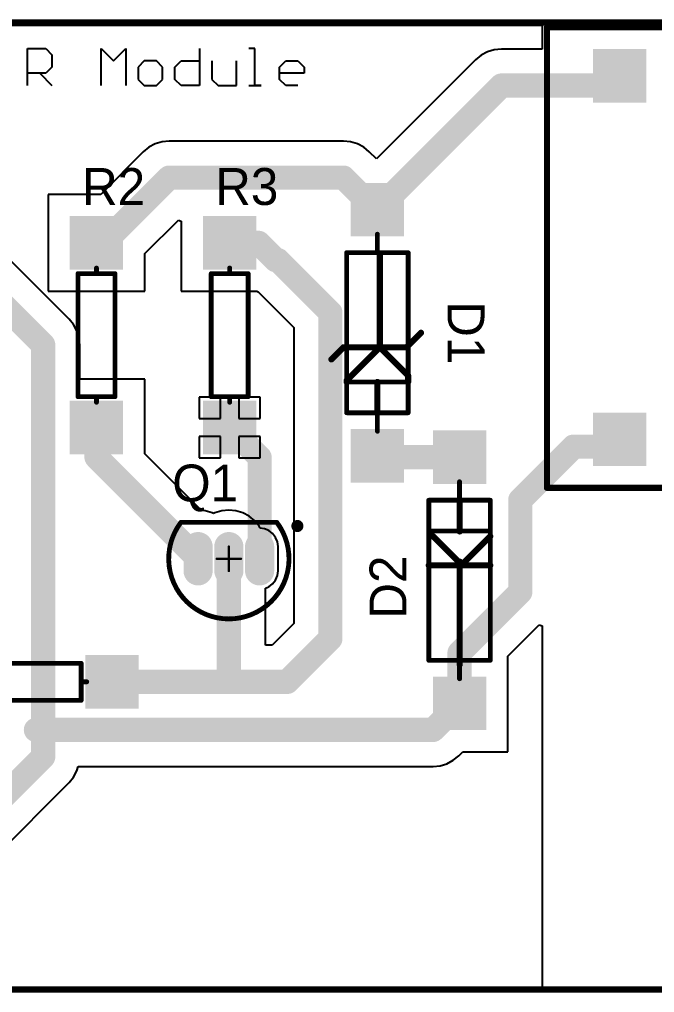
# Model space of a CAD drawing. Header units: millimetres. Extents: x 2 to 118, y 18 to 59.
# Drawn here: x 25.32 to 51.54, y 18.37 to 58.53 of the extents above; entities that cross this region are included whole.
import ezdxf

# ---------------------------------------------------------------- set-up
doc = ezdxf.new("R2010")
doc.units = ezdxf.units.MM
for name, color, linetype in [('BottomLayer', 5, 'Continuous'), ('BottomSolder', 6, 'Continuous'), ('Mechanical13', 56, 'Continuous'), ('Mechanical15', 56, 'Continuous'), ('MultiLayer', 9, 'Continuous'), ('TopLayer', 1, 'Continuous'), ('TopOverlay', 2, 'Continuous'), ('TopSolder', 216, 'Continuous')]:
    doc.layers.add(name, color=color, linetype=linetype)

# ---------------------------------------------------------------- blocks, each defined once
blk = doc.blocks.new('DIODE_0_4_1')
at = {"layer": 'BottomLayer'}
for points in [[(-6.08, -1), (-4.08, -1), (-6.08, 1), (-4.08, 1)], [(4.08, -1), (6.08, -1), (4.08, 1), (6.08, 1)]]:
    blk.add_solid(points, dxfattribs=at)
at = {"layer": 'BottomSolder'}
for points in [[(-6.182, -1.102), (-3.978, -1.102), (-6.182, 1.102), (-3.978, 1.102)], [(3.978, -1.102), (6.182, -1.102), (3.978, 1.102), (6.182, 1.102)]]:
    blk.add_solid(points, dxfattribs=at)
at = {"layer": 'MultiLayer'}
for points in [[(-6.08, -1), (-4.08, -1), (-6.08, 1), (-4.08, 1)], [(4.08, -1), (6.08, -1), (4.08, 1), (6.08, 1)]]:
    blk.add_solid(points, dxfattribs=at)
at = {"layer": 'TopLayer'}
for points in [[(-6.08, -1), (-4.08, -1), (-6.08, 1), (-4.08, 1)], [(4.08, -1), (6.08, -1), (4.08, 1), (6.08, 1)]]:
    blk.add_solid(points, dxfattribs=at)
at = {"layer": 'TopOverlay', "const_width": 0.2}
for points in [[(-3.302, 1.27), (-3.302, -1.27)], [(-3.302, 1.27), (3.302, 1.27)], [(2.032, 1.27), (2.032, -1.27)], [(3.302, 1.27), (3.302, -1.27)], [(-4.064, 0), (-3.302, 0)], [(3.302, 0), (4.064, 0)], [(-3.302, -1.27), (3.302, -1.27)]]:
    blk.add_lwpolyline(points, dxfattribs=at)
at = {"layer": 'TopOverlay', "const_width": 0.1}
for points in [[(-3.352, 1.27, 1), (-3.252, 1.27, 1)], [(-3.352, 1.27, 1), (-3.252, 1.27, 1)], [(1.982, 1.27, 1), (2.082, 1.27, 1)], [(3.252, 1.27, 1), (3.352, 1.27, 1)], [(3.252, 1.27, 1), (3.352, 1.27, 1)], [(-4.114, 0, 1), (-4.014, 0, 1)], [(-3.352, 0, 1), (-3.252, 0, 1)], [(3.252, 0, 1), (3.352, 0, 1)], [(4.014, 0, 1), (4.114, 0, 1)], [(-3.352, -1.27, 1), (-3.252, -1.27, 1)], [(-3.352, -1.27, 1), (-3.252, -1.27, 1)], [(1.982, -1.27, 1), (2.082, -1.27, 1)], [(3.252, -1.27, 1), (3.352, -1.27, 1)], [(3.252, -1.27, 1), (3.352, -1.27, 1)]]:
    blk.add_lwpolyline(points, format="xyb", close=True, dxfattribs=at)
at = {"layer": 'TopSolder'}
for points in [[(-6.182, -1.102), (-3.978, -1.102), (-6.182, 1.102), (-3.978, 1.102)], [(3.978, -1.102), (6.182, -1.102), (3.978, 1.102), (6.182, 1.102)]]:
    blk.add_solid(points, dxfattribs=at)
blk = doc.blocks.new('DIODE_0_4_2')
at = {"layer": 'BottomLayer'}
for points in [[(-6.08, -1), (-4.08, -1), (-6.08, 1), (-4.08, 1)], [(4.08, -1), (6.08, -1), (4.08, 1), (6.08, 1)]]:
    blk.add_solid(points, dxfattribs=at)
at = {"layer": 'BottomSolder'}
for points in [[(-6.182, -1.102), (-3.978, -1.102), (-6.182, 1.102), (-3.978, 1.102)], [(3.978, -1.102), (6.182, -1.102), (3.978, 1.102), (6.182, 1.102)]]:
    blk.add_solid(points, dxfattribs=at)
at = {"layer": 'MultiLayer'}
for points in [[(-6.08, -1), (-4.08, -1), (-6.08, 1), (-4.08, 1)], [(4.08, -1), (6.08, -1), (4.08, 1), (6.08, 1)]]:
    blk.add_solid(points, dxfattribs=at)
at = {"layer": 'TopLayer'}
for points in [[(-6.08, -1), (-4.08, -1), (-6.08, 1), (-4.08, 1)], [(4.08, -1), (6.08, -1), (4.08, 1), (6.08, 1)]]:
    blk.add_solid(points, dxfattribs=at)
at = {"layer": 'TopOverlay', "const_width": 0.2}
for points in [[(-3.302, -1.27), (-3.302, 1.27)], [(3.302, 1.27), (-3.302, 1.27)], [(2.032, -1.27), (2.032, 1.27)], [(3.302, -1.27), (3.302, 1.27)], [(-3.302, 0), (-4.064, 0)], [(4.064, 0), (3.302, 0)], [(3.302, -1.27), (-3.302, -1.27)]]:
    blk.add_lwpolyline(points, dxfattribs=at)
at = {"layer": 'TopOverlay', "const_width": 0.1}
for points in [[(-3.352, 1.27, 1), (-3.252, 1.27, 1)], [(-3.352, 1.27, 1), (-3.252, 1.27, 1)], [(1.982, 1.27, 1), (2.082, 1.27, 1)], [(3.252, 1.27, 1), (3.352, 1.27, 1)], [(3.252, 1.27, 1), (3.352, 1.27, 1)], [(-4.114, 0, 1), (-4.014, 0, 1)], [(-3.352, 0, 1), (-3.252, 0, 1)], [(3.252, 0, 1), (3.352, 0, 1)], [(4.014, 0, 1), (4.114, 0, 1)], [(-3.352, -1.27, 1), (-3.252, -1.27, 1)], [(-3.352, -1.27, 1), (-3.252, -1.27, 1)], [(1.982, -1.27, 1), (2.082, -1.27, 1)], [(3.252, -1.27, 1), (3.352, -1.27, 1)], [(3.252, -1.27, 1), (3.352, -1.27, 1)]]:
    blk.add_lwpolyline(points, format="xyb", close=True, dxfattribs=at)
at = {"layer": 'TopSolder'}
for points in [[(-6.182, -1.102), (-3.978, -1.102), (-6.182, 1.102), (-3.978, 1.102)], [(3.978, -1.102), (6.182, -1.102), (3.978, 1.102), (6.182, 1.102)]]:
    blk.add_solid(points, dxfattribs=at)
blk = doc.blocks.new('TO_92A_9')
at = {"layer": 'BottomLayer', "const_width": 1}
for points in [[(0.5, 1.27), (-0.5, 1.27)], [(0.5, 0), (-0.5, 0)], [(0.5, -1.27), (-0.5, -1.27)]]:
    blk.add_lwpolyline(points, dxfattribs=at)
at = {"layer": 'BottomLayer', "const_width": 0.5}
for points in [[(-0.75, 1.27, 1), (-0.25, 1.27, 1)], [(0.25, 1.27, 1), (0.75, 1.27, 1)], [(-0.75, 0, 1), (-0.25, 0, 1)], [(0.25, 0, 1), (0.75, 0, 1)], [(-0.75, -1.27, 1), (-0.25, -1.27, 1)], [(0.25, -1.27, 1), (0.75, -1.27, 1)]]:
    blk.add_lwpolyline(points, format="xyb", close=True, dxfattribs=at)
at = {"layer": 'BottomSolder', "const_width": 1.203}
for points in [[(0.5, 1.27), (-0.5, 1.27)], [(0.5, 0), (-0.5, 0)], [(0.5, -1.27), (-0.5, -1.27)]]:
    blk.add_lwpolyline(points, dxfattribs=at)
at = {"layer": 'BottomSolder', "const_width": 0.602}
for points in [[(-0.801, 1.27, 1), (-0.199, 1.27, 1)], [(0.199, 1.27, 1), (0.801, 1.27, 1)], [(-0.801, 0, 1), (-0.199, 0, 1)], [(0.199, 0, 1), (0.801, 0, 1)], [(-0.801, -1.27, 1), (-0.199, -1.27, 1)], [(0.199, -1.27, 1), (0.801, -1.27, 1)]]:
    blk.add_lwpolyline(points, format="xyb", close=True, dxfattribs=at)
at = {"layer": 'Mechanical13', "const_width": 0.1}
blk.add_lwpolyline([(1.5, -1.98, -2.01215), (1.5, 1.98)], format="xyb", dxfattribs=at)
blk.add_lwpolyline([(1.5, 1.98), (1.5, -1.98)], dxfattribs=at)
at = {"layer": 'Mechanical13', "const_width": 0.05}
for points in [[(1.475, 1.98, 1), (1.525, 1.98, 1)], [(1.475, 1.98, 1), (1.525, 1.98, 1)], [(1.475, -1.98, 1), (1.525, -1.98, 1)], [(1.475, -1.98, 1), (1.525, -1.98, 1)]]:
    blk.add_lwpolyline(points, format="xyb", close=True, dxfattribs=at)
at = {"layer": 'Mechanical15', "const_width": 0.1}
for points in [[(0, 0.5), (0, -0.5)], [(-0.5, 0), (0.5, 0)]]:
    blk.add_lwpolyline(points, dxfattribs=at)
at = {"layer": 'Mechanical15', "const_width": 0.05}
for points in [[(-0.025, 0.5, 1), (0.025, 0.5, 1)], [(-0.525, 0, 1), (-0.475, 0, 1)], [(0.475, 0, 1), (0.525, 0, 1)], [(-0.025, -0.5, 1), (0.025, -0.5, 1)]]:
    blk.add_lwpolyline(points, format="xyb", close=True, dxfattribs=at)
at = {"layer": 'MultiLayer', "const_width": 1}
for points in [[(0.5, 1.27), (-0.5, 1.27)], [(0.5, 0), (-0.5, 0)], [(0.5, -1.27), (-0.5, -1.27)]]:
    blk.add_lwpolyline(points, dxfattribs=at)
at = {"layer": 'MultiLayer', "const_width": 0.5}
for points in [[(-0.75, 1.27, 1), (-0.25, 1.27, 1)], [(0.25, 1.27, 1), (0.75, 1.27, 1)], [(-0.75, 0, 1), (-0.25, 0, 1)], [(0.25, 0, 1), (0.75, 0, 1)], [(-0.75, -1.27, 1), (-0.25, -1.27, 1)], [(0.25, -1.27, 1), (0.75, -1.27, 1)]]:
    blk.add_lwpolyline(points, format="xyb", close=True, dxfattribs=at)
at = {"layer": 'TopLayer', "const_width": 1}
for points in [[(0.5, 1.27), (-0.5, 1.27)], [(0.5, 0), (-0.5, 0)], [(0.5, -1.27), (-0.5, -1.27)]]:
    blk.add_lwpolyline(points, dxfattribs=at)
at = {"layer": 'TopLayer', "const_width": 0.5}
for points in [[(-0.75, 1.27, 1), (-0.25, 1.27, 1)], [(0.25, 1.27, 1), (0.75, 1.27, 1)], [(-0.75, 0, 1), (-0.25, 0, 1)], [(0.25, 0, 1), (0.75, 0, 1)], [(-0.75, -1.27, 1), (-0.25, -1.27, 1)], [(0.25, -1.27, 1), (0.75, -1.27, 1)]]:
    blk.add_lwpolyline(points, format="xyb", close=True, dxfattribs=at)
at = {"layer": 'TopOverlay', "const_width": 0.2}
blk.add_lwpolyline([(1.5, -1.98, -2.01215), (1.5, 1.98)], format="xyb", dxfattribs=at)
blk.add_lwpolyline([(1.5, 1.98), (1.5, -1.98)], dxfattribs=at)
at = {"layer": 'TopOverlay'}
for points, const_width in [([(1.45, 1.98, 1), (1.55, 1.98, 1)], 0.1), ([(1.45, 1.98, 1), (1.55, 1.98, 1)], 0.1), ([(1.45, -1.98, 1), (1.55, -1.98, 1)], 0.1), ([(1.45, -1.98, 1), (1.55, -1.98, 1)], 0.1), ([(1.475, -2.83, 1), (1.225, -2.83, 1)], 0.25), ([(1.162, -2.83, 1), (1.287, -2.83, 1)], 0.125), ([(1.413, -2.83, 1), (1.538, -2.83, 1)], 0.125)]:
    blk.add_lwpolyline(points, format="xyb", close=True, dxfattribs=dict(at, const_width=const_width))
at = {"layer": 'TopSolder', "const_width": 1.203}
for points in [[(0.5, 1.27), (-0.5, 1.27)], [(0.5, 0), (-0.5, 0)], [(0.5, -1.27), (-0.5, -1.27)]]:
    blk.add_lwpolyline(points, dxfattribs=at)
at = {"layer": 'TopSolder', "const_width": 0.602}
for points in [[(-0.801, 1.27, 1), (-0.199, 1.27, 1)], [(0.199, 1.27, 1), (0.801, 1.27, 1)], [(-0.801, 0, 1), (-0.199, 0, 1)], [(0.199, 0, 1), (0.801, 0, 1)], [(-0.801, -1.27, 1), (-0.199, -1.27, 1)], [(0.199, -1.27, 1), (0.801, -1.27, 1)]]:
    blk.add_lwpolyline(points, format="xyb", close=True, dxfattribs=at)
blk = doc.blocks.new('AXIAL_0_3_11')
at = {"layer": 'BottomLayer'}
for points in [[(-4.81, -1), (-2.81, -1), (-4.81, 1), (-2.81, 1)], [(2.81, -1), (4.81, -1), (2.81, 1), (4.81, 1)]]:
    blk.add_solid(points, dxfattribs=at)
at = {"layer": 'BottomSolder'}
for points in [[(-4.912, -1.102), (-2.708, -1.102), (-4.912, 1.102), (-2.708, 1.102)], [(2.708, -1.102), (4.912, -1.102), (2.708, 1.102), (4.912, 1.102)]]:
    blk.add_solid(points, dxfattribs=at)
at = {"layer": 'MultiLayer'}
for points in [[(-4.81, -1), (-2.81, -1), (-4.81, 1), (-2.81, 1)], [(2.81, -1), (4.81, -1), (2.81, 1), (4.81, 1)]]:
    blk.add_solid(points, dxfattribs=at)
at = {"layer": 'TopLayer'}
for points in [[(-4.81, -1), (-2.81, -1), (-4.81, 1), (-2.81, 1)], [(2.81, -1), (4.81, -1), (2.81, 1), (4.81, 1)]]:
    blk.add_solid(points, dxfattribs=at)
at = {"layer": 'TopOverlay', "const_width": 0.2}
for points in [[(-2.54, 0.762), (-2.54, -0.762)], [(2.54, 0.762), (-2.54, 0.762)], [(2.54, 0.762), (2.54, 0)], [(-2.54, 0), (-2.769, 0)], [(2.769, 0), (2.54, 0)], [(2.54, 0), (2.54, -0.762)], [(2.54, -0.762), (-2.54, -0.762)]]:
    blk.add_lwpolyline(points, dxfattribs=at)
at = {"layer": 'TopOverlay', "const_width": 0.1}
for points in [[(-2.59, 0.762, 1), (-2.49, 0.762, 1)], [(-2.59, 0.762, 1), (-2.49, 0.762, 1)], [(2.49, 0.762, 1), (2.59, 0.762, 1)], [(2.49, 0.762, 1), (2.59, 0.762, 1)], [(-2.819, 0, 1), (-2.719, 0, 1)], [(-2.59, 0, 1), (-2.49, 0, 1)], [(2.49, 0, 1), (2.59, 0, 1)], [(2.49, 0, 1), (2.59, 0, 1)], [(2.49, 0, 1), (2.59, 0, 1)], [(2.719, 0, 1), (2.819, 0, 1)], [(-2.59, -0.762, 1), (-2.49, -0.762, 1)], [(-2.59, -0.762, 1), (-2.49, -0.762, 1)], [(2.49, -0.762, 1), (2.59, -0.762, 1)], [(2.49, -0.762, 1), (2.59, -0.762, 1)]]:
    blk.add_lwpolyline(points, format="xyb", close=True, dxfattribs=at)
at = {"layer": 'TopSolder'}
for points in [[(-4.912, -1.102), (-2.708, -1.102), (-4.912, 1.102), (-2.708, 1.102)], [(2.708, -1.102), (4.912, -1.102), (2.708, 1.102), (4.912, 1.102)]]:
    blk.add_solid(points, dxfattribs=at)
blk = doc.blocks.new('AXIAL_0_3_12')
at = {"layer": 'BottomLayer'}
for points in [[(-4.81, -1), (-2.81, -1), (-4.81, 1), (-2.81, 1)], [(2.81, -1), (4.81, -1), (2.81, 1), (4.81, 1)]]:
    blk.add_solid(points, dxfattribs=at)
at = {"layer": 'BottomSolder'}
for points in [[(-4.912, -1.102), (-2.708, -1.102), (-4.912, 1.102), (-2.708, 1.102)], [(2.708, -1.102), (4.912, -1.102), (2.708, 1.102), (4.912, 1.102)]]:
    blk.add_solid(points, dxfattribs=at)
at = {"layer": 'MultiLayer'}
for points in [[(-4.81, -1), (-2.81, -1), (-4.81, 1), (-2.81, 1)], [(2.81, -1), (4.81, -1), (2.81, 1), (4.81, 1)]]:
    blk.add_solid(points, dxfattribs=at)
at = {"layer": 'TopLayer'}
for points in [[(-4.81, -1), (-2.81, -1), (-4.81, 1), (-2.81, 1)], [(2.81, -1), (4.81, -1), (2.81, 1), (4.81, 1)]]:
    blk.add_solid(points, dxfattribs=at)
at = {"layer": 'TopOverlay', "const_width": 0.2}
for points in [[(-2.54, 0.762), (-2.54, -0.762)], [(-2.54, 0.762), (2.54, 0.762)], [(2.54, 0.762), (2.54, 0)], [(-2.769, 0), (-2.54, 0)], [(2.54, 0), (2.769, 0)], [(2.54, 0), (2.54, -0.762)], [(-2.54, -0.762), (2.54, -0.762)]]:
    blk.add_lwpolyline(points, dxfattribs=at)
at = {"layer": 'TopOverlay', "const_width": 0.1}
for points in [[(-2.59, 0.762, 1), (-2.49, 0.762, 1)], [(-2.59, 0.762, 1), (-2.49, 0.762, 1)], [(2.49, 0.762, 1), (2.59, 0.762, 1)], [(2.49, 0.762, 1), (2.59, 0.762, 1)], [(-2.819, 0, 1), (-2.719, 0, 1)], [(-2.59, 0, 1), (-2.49, 0, 1)], [(2.49, 0, 1), (2.59, 0, 1)], [(2.49, 0, 1), (2.59, 0, 1)], [(2.49, 0, 1), (2.59, 0, 1)], [(2.719, 0, 1), (2.819, 0, 1)], [(-2.59, -0.762, 1), (-2.49, -0.762, 1)], [(-2.59, -0.762, 1), (-2.49, -0.762, 1)], [(2.49, -0.762, 1), (2.59, -0.762, 1)], [(2.49, -0.762, 1), (2.59, -0.762, 1)]]:
    blk.add_lwpolyline(points, format="xyb", close=True, dxfattribs=at)
at = {"layer": 'TopSolder'}
for points in [[(-4.912, -1.102), (-2.708, -1.102), (-4.912, 1.102), (-2.708, 1.102)], [(2.708, -1.102), (4.912, -1.102), (2.708, 1.102), (4.912, 1.102)]]:
    blk.add_solid(points, dxfattribs=at)
blk = doc.blocks.new('AXIAL_0_3_13')
at = {"layer": 'BottomLayer'}
for points in [[(-4.81, -1), (-2.81, -1), (-4.81, 1), (-2.81, 1)], [(2.81, -1), (4.81, -1), (2.81, 1), (4.81, 1)]]:
    blk.add_solid(points, dxfattribs=at)
at = {"layer": 'BottomSolder'}
for points in [[(-4.912, -1.102), (-2.708, -1.102), (-4.912, 1.102), (-2.708, 1.102)], [(2.708, -1.102), (4.912, -1.102), (2.708, 1.102), (4.912, 1.102)]]:
    blk.add_solid(points, dxfattribs=at)
at = {"layer": 'MultiLayer'}
for points in [[(-4.81, -1), (-2.81, -1), (-4.81, 1), (-2.81, 1)], [(2.81, -1), (4.81, -1), (2.81, 1), (4.81, 1)]]:
    blk.add_solid(points, dxfattribs=at)
at = {"layer": 'TopLayer'}
for points in [[(-4.81, -1), (-2.81, -1), (-4.81, 1), (-2.81, 1)], [(2.81, -1), (4.81, -1), (2.81, 1), (4.81, 1)]]:
    blk.add_solid(points, dxfattribs=at)
at = {"layer": 'TopOverlay', "const_width": 0.2}
for points in [[(-2.54, 0.762), (-2.54, -0.762)], [(-2.54, 0.762), (2.54, 0.762)], [(2.54, 0.762), (2.54, 0)], [(-2.769, 0), (-2.54, 0)], [(2.54, 0), (2.769, 0)], [(2.54, 0), (2.54, -0.762)], [(-2.54, -0.762), (2.54, -0.762)]]:
    blk.add_lwpolyline(points, dxfattribs=at)
at = {"layer": 'TopOverlay', "const_width": 0.1}
for points in [[(-2.59, 0.762, 1), (-2.49, 0.762, 1)], [(-2.59, 0.762, 1), (-2.49, 0.762, 1)], [(2.49, 0.762, 1), (2.59, 0.762, 1)], [(2.49, 0.762, 1), (2.59, 0.762, 1)], [(-2.819, 0, 1), (-2.719, 0, 1)], [(-2.59, 0, 1), (-2.49, 0, 1)], [(2.49, 0, 1), (2.59, 0, 1)], [(2.49, 0, 1), (2.59, 0, 1)], [(2.49, 0, 1), (2.59, 0, 1)], [(2.719, 0, 1), (2.819, 0, 1)], [(-2.59, -0.762, 1), (-2.49, -0.762, 1)], [(-2.59, -0.762, 1), (-2.49, -0.762, 1)], [(2.49, -0.762, 1), (2.59, -0.762, 1)], [(2.49, -0.762, 1), (2.59, -0.762, 1)]]:
    blk.add_lwpolyline(points, format="xyb", close=True, dxfattribs=at)
at = {"layer": 'TopSolder'}
for points in [[(-4.912, -1.102), (-2.708, -1.102), (-4.912, 1.102), (-2.708, 1.102)], [(2.708, -1.102), (4.912, -1.102), (2.708, 1.102), (4.912, 1.102)]]:
    blk.add_solid(points, dxfattribs=at)
blk = doc.blocks.new('TRAFOSKPT17_15')
at = {"layer": 'BottomLayer'}
for points in [[(0, 14), (2, 14), (0, 16), (2, 16)], [(13, 14), (15, 14), (13, 16), (15, 16)], [(0, -1), (2, -1), (0, 1), (2, 1)], [(13, -1), (15, -1), (13, 1), (15, 1)]]:
    blk.add_solid(points, dxfattribs=at)
at = {"layer": 'BottomSolder'}
for points in [[(-0.102, 13.898), (2.102, 13.898), (-0.102, 16.102), (2.102, 16.102)], [(12.898, 13.898), (15.102, 13.898), (12.898, 16.102), (15.102, 16.102)], [(-0.102, -1.102), (2.102, -1.102), (-0.102, 1.102), (2.102, 1.102)], [(12.898, -1.102), (15.102, -1.102), (12.898, 1.102), (15.102, 1.102)]]:
    blk.add_solid(points, dxfattribs=at)
at = {"layer": 'MultiLayer'}
for points in [[(0, 14), (2, 14), (0, 16), (2, 16)], [(13, 14), (15, 14), (13, 16), (15, 16)], [(0, -1), (2, -1), (0, 1), (2, 1)], [(13, -1), (15, -1), (13, 1), (15, 1)]]:
    blk.add_solid(points, dxfattribs=at)
at = {"layer": 'TopLayer'}
for points in [[(0, 14), (2, 14), (0, 16), (2, 16)], [(13, 14), (15, 14), (13, 16), (15, 16)], [(0, -1), (2, -1), (0, 1), (2, 1)], [(13, -1), (15, -1), (13, 1), (15, 1)]]:
    blk.add_solid(points, dxfattribs=at)
at = {"layer": 'TopOverlay', "const_width": 0.254}
for points in [[(-2, 17), (17, 17)], [(-2, -2), (-2, 17)], [(17, -2), (17, 17)], [(-2, -2), (17, -2)]]:
    blk.add_lwpolyline(points, dxfattribs=at)
at = {"layer": 'TopOverlay', "const_width": 0.127}
for points in [[(-2.064, 17, 1), (-1.937, 17, 1)], [(-2.064, 17, 1), (-1.937, 17, 1)], [(16.936, 17, 1), (17.063, 17, 1)], [(16.936, 17, 1), (17.063, 17, 1)], [(-2.064, -2, 1), (-1.937, -2, 1)], [(-2.064, -2, 1), (-1.937, -2, 1)], [(16.936, -2, 1), (17.063, -2, 1)], [(16.936, -2, 1), (17.063, -2, 1)]]:
    blk.add_lwpolyline(points, format="xyb", close=True, dxfattribs=at)
at = {"layer": 'TopSolder'}
for points in [[(-0.102, 13.898), (2.102, 13.898), (-0.102, 16.102), (2.102, 16.102)], [(12.898, 13.898), (15.102, 13.898), (12.898, 16.102), (15.102, 16.102)], [(-0.102, -1.102), (2.102, -1.102), (-0.102, 1.102), (2.102, 1.102)], [(12.898, -1.102), (15.102, -1.102), (12.898, 1.102), (15.102, 1.102)]]:
    blk.add_solid(points, dxfattribs=at)

msp = doc.modelspace()

# ---------------------------------------------------------------- linework, layer by layer
at = {"layer": 'BottomLayer'}
for p, q in [((2, 58.293), (35.9, 58.293)), ((35.9, 58.293), (46.9, 58.293)), ((46.9, 58.293), (46.9, 57.307)), ((44.383, 57.053), (44.154, 56.866)), ((44.643, 57.193), (44.383, 57.053)), ((44.926, 57.278), (44.643, 57.193)), ((45.22, 57.307), (44.926, 57.278)), ((46.9, 57.307), (45.22, 57.307)), ((44.154, 56.866), (40.06, 52.772)), ((31.206, 53.478), (30.923, 53.393)), ((31.5, 53.507), (31.206, 53.478)), ((38.7, 53.507), (31.5, 53.507)), ((31.5, 53.507), (31.5, 53.507)), ((38.994, 53.478), (38.7, 53.507)), ((39.277, 53.393), (38.994, 53.478)), ((30.434, 53.066), (28.678, 51.31)), ((30.663, 53.253), (30.434, 53.066)), ((30.923, 53.393), (30.663, 53.253)), ((39.537, 53.253), (39.277, 53.393)), ((39.766, 53.066), (39.537, 53.253)), ((40.06, 52.772), (39.766, 53.066)), ((28.678, 51.31), (26.5, 51.31)), ((26.5, 51.31), (26.5, 47.31)), ((30.5, 48.868), (31.883, 50.251)), ((31.883, 50.251), (32, 50.202)), ((32, 50.202), (32, 47.31)), ((27.366, 46.166), (24.666, 48.866)), ((30.5, 47.31), (30.5, 48.868)), ((26.5, 47.31), (30.5, 47.31)), ((32, 47.31), (35.125, 47.31)), ((35.125, 47.31), (35.177, 47.282)), ((35.177, 47.282), (36.65, 45.81)), ((27.553, 45.937), (27.366, 46.166)), ((27.693, 45.677), (27.553, 45.937)), ((36.65, 45.81), (36.65, 33.596)), ((27.778, 45.394), (27.693, 45.677)), ((27.807, 45.1), (27.778, 45.394)), ((27.807, 43.69), (27.807, 45.1)), ((30.5, 43.69), (27.807, 43.69)), ((30.5, 40.602), (30.5, 43.69)), ((33.625, 42.944), (32.746, 42.944)), ((32.746, 42.944), (32.746, 42.065)), ((33.625, 42.065), (33.625, 42.944)), ((35.254, 42.944), (34.375, 42.944)), ((34.375, 42.944), (34.375, 42.065)), ((35.254, 42.065), (35.254, 42.944)), ((32.746, 42.065), (33.625, 42.065)), ((34.375, 42.065), (35.254, 42.065)), ((33.625, 41.315), (32.746, 41.315)), ((32.746, 41.315), (32.746, 40.436)), ((33.625, 40.436), (33.625, 41.315)), ((35.254, 41.315), (34.375, 41.315)), ((34.375, 41.315), (34.375, 40.436)), ((35.254, 40.436), (35.254, 41.315)), ((32.834, 38.268), (30.5, 40.602)), ((32.746, 40.436), (33.625, 40.436)), ((34.375, 40.436), (35.254, 40.436)), ((32.99, 38.252), (32.834, 38.268)), ((33.273, 38.167), (32.99, 38.252)), ((33.331, 38.135), (33.273, 38.167)), ((33.389, 38.167), (33.331, 38.135)), ((33.672, 38.252), (33.389, 38.167)), ((33.966, 38.281), (33.672, 38.252)), ((34.26, 38.252), (33.966, 38.281)), ((34.543, 38.167), (34.26, 38.252)), ((34.803, 38.027), (34.543, 38.167)), ((35.032, 37.84), (34.803, 38.027)), ((35.219, 37.611), (35.032, 37.84)), ((35.262, 37.531), (35.219, 37.611)), ((35.433, 37.509), (35.262, 37.531)), ((35.616, 37.433), (35.433, 37.509)), ((35.774, 37.312), (35.616, 37.433)), ((35.895, 37.154), (35.774, 37.312)), ((35.971, 36.971), (35.895, 37.154)), ((35.997, 36.774), (35.971, 36.971)), ((35.997, 35.774), (35.997, 36.774)), ((35.971, 35.577), (35.997, 35.774)), ((35.774, 35.236), (35.895, 35.394)), ((35.895, 35.394), (35.971, 35.577)), ((35.473, 35.056), (35.616, 35.115)), ((35.473, 32.701), (35.473, 35.056)), ((35.616, 35.115), (35.774, 35.236)), ((36.65, 33.596), (35.755, 32.701)), ((45.491, 32.259), (46.783, 33.551)), ((46.783, 33.551), (46.9, 33.502)), ((46.9, 33.502), (46.9, 18.4)), ((35.755, 32.701), (35.473, 32.701)), ((45.491, 28.305), (45.491, 32.259)), ((43.233, 27.957), (43.462, 28.144)), ((43.462, 28.144), (43.623, 28.305)), ((43.623, 28.305), (45.491, 28.305)), ((42.396, 27.703), (42.69, 27.732)), ((42.69, 27.732), (42.973, 27.817)), ((42.973, 27.817), (43.233, 27.957)), ((27.553, 27.263), (27.693, 27.523)), ((27.693, 27.523), (27.747, 27.703)), ((27.747, 27.703), (42.396, 27.703)), ((24.266, 23.934), (27.366, 27.034)), ((27.366, 27.034), (27.553, 27.263)), ((46.9, 18.4), (2, 18.4))]:
    msp.add_line(p, q, dxfattribs=at)
at = {"layer": 'BottomLayer', "const_width": 1}
for points in [[(40.1, 50.68), (45.22, 55.8)], [(45.22, 55.8), (49.7, 55.8)], [(28.5, 49), (31.5, 52)], [(31.5, 52), (38.7, 52)], [(38.7, 52), (40.05, 50.65)], [(34, 49.31), (35.19, 49.31)], [(35.19, 49.31), (35.907, 48.593)], [(35.907, 48.593), (35.998, 48.593)], [(35.998, 48.593), (38.157, 46.434)], [(23.6, 47.8), (26.3, 45.1)], [(38.157, 32.972), (38.157, 46.434)], [(26.3, 29.21), (26.3, 45.1)], [(34, 41.69), (35.236, 40.454)], [(28.5, 40.47), (28.5, 41.354)], [(46, 38.7), (48.2, 40.9)], [(48.2, 40.9), (49.7, 40.9)], [(28.5, 40.47), (32.696, 36.274)], [(40.1, 40.465), (40.1, 40.52)], [(40.1, 40.465), (43.491, 40.465)], [(35.236, 36.274), (35.236, 40.454)], [(46, 34.9), (46, 38.7)], [(33.966, 31.321), (33.966, 36.274)], [(43.491, 32.391), (46, 34.9)], [(36.379, 31.194), (38.157, 32.972)], [(43.491, 30.305), (43.491, 32.391)], [(29.14, 31.194), (36.379, 31.194)], [(42.396, 29.21), (43.491, 30.305)], [(26, 29.21), (26.3, 29.21)], [(26.3, 28.1), (26.3, 29.21)], [(26.3, 29.21), (42.396, 29.21)], [(23.2, 25), (26.3, 28.1)]]:
    msp.add_lwpolyline(points, dxfattribs=at)
at = {"layer": 'BottomLayer', "const_width": 0.5}
for points in [[(44.97, 55.8, 1), (45.47, 55.8, 1)], [(44.97, 55.8, 1), (45.47, 55.8, 1)], [(49.45, 55.8, 1), (49.95, 55.8, 1)], [(31.25, 52, 1), (31.75, 52, 1)], [(31.25, 52, 1), (31.75, 52, 1)], [(38.45, 52, 1), (38.95, 52, 1)], [(38.45, 52, 1), (38.95, 52, 1)], [(39.8, 50.65, 1), (40.3, 50.65, 1)], [(39.85, 50.68, 1), (40.35, 50.68, 1)], [(33.75, 49.31, 1), (34.25, 49.31, 1)], [(34.94, 49.31, 1), (35.44, 49.31, 1)], [(34.94, 49.31, 1), (35.44, 49.31, 1)], [(28.25, 49, 1), (28.75, 49, 1)], [(35.657, 48.593, 1), (36.157, 48.593, 1)], [(35.657, 48.593, 1), (36.157, 48.593, 1)], [(35.748, 48.593, 1), (36.248, 48.593, 1)], [(35.748, 48.593, 1), (36.248, 48.593, 1)], [(37.907, 46.434, 1), (38.407, 46.434, 1)], [(37.907, 46.434, 1), (38.407, 46.434, 1)], [(26.05, 45.1, 1), (26.55, 45.1, 1)], [(26.05, 45.1, 1), (26.55, 45.1, 1)], [(33.75, 41.69, 1), (34.25, 41.69, 1)], [(28.25, 41.354, 1), (28.75, 41.354, 1)], [(47.95, 40.9, 1), (48.45, 40.9, 1)], [(47.95, 40.9, 1), (48.45, 40.9, 1)], [(49.45, 40.9, 1), (49.95, 40.9, 1)], [(28.25, 40.47, 1), (28.75, 40.47, 1)], [(28.25, 40.47, 1), (28.75, 40.47, 1)], [(39.85, 40.52, 1), (40.35, 40.52, 1)], [(39.85, 40.465, 1), (40.35, 40.465, 1)], [(39.85, 40.465, 1), (40.35, 40.465, 1)], [(43.241, 40.465, 1), (43.741, 40.465, 1)], [(34.986, 40.454, 1), (35.486, 40.454, 1)], [(34.986, 40.454, 1), (35.486, 40.454, 1)], [(45.75, 38.7, 1), (46.25, 38.7, 1)], [(45.75, 38.7, 1), (46.25, 38.7, 1)], [(32.446, 36.274, 1), (32.946, 36.274, 1)], [(33.716, 36.274, 1), (34.216, 36.274, 1)], [(34.986, 36.274, 1), (35.486, 36.274, 1)], [(45.75, 34.9, 1), (46.25, 34.9, 1)], [(45.75, 34.9, 1), (46.25, 34.9, 1)], [(37.907, 32.972, 1), (38.407, 32.972, 1)], [(37.907, 32.972, 1), (38.407, 32.972, 1)], [(43.241, 32.391, 1), (43.741, 32.391, 1)], [(43.241, 32.391, 1), (43.741, 32.391, 1)], [(33.716, 31.321, 1), (34.216, 31.321, 1)], [(28.89, 31.194, 1), (29.39, 31.194, 1)], [(36.129, 31.194, 1), (36.629, 31.194, 1)], [(36.129, 31.194, 1), (36.629, 31.194, 1)], [(43.241, 30.305, 1), (43.741, 30.305, 1)], [(43.241, 30.305, 1), (43.741, 30.305, 1)], [(25.75, 29.21, 1), (26.25, 29.21, 1)], [(26.05, 29.21, 1), (26.55, 29.21, 1)], [(26.05, 29.21, 1), (26.55, 29.21, 1)], [(26.05, 29.21, 1), (26.55, 29.21, 1)], [(26.05, 29.21, 1), (26.55, 29.21, 1)], [(42.146, 29.21, 1), (42.646, 29.21, 1)], [(42.146, 29.21, 1), (42.646, 29.21, 1)], [(26.05, 28.1, 1), (26.55, 28.1, 1)], [(26.05, 28.1, 1), (26.55, 28.1, 1)]]:
    msp.add_lwpolyline(points, format="xyb", close=True, dxfattribs=at)
at = {"layer": 'Mechanical13', "const_width": 0.254}
for points in [[(2.1, 58.4), (117.5, 58.4)], [(2.1, 18.5), (117.5, 18.5)]]:
    msp.add_lwpolyline(points, dxfattribs=at)
at = {"layer": 'TopOverlay'}
for p, q in [((25.647, 55.8), (25.647, 57.324)), ((25.647, 57.324), (26.409, 57.324)), ((26.409, 57.324), (26.663, 57.07)), ((26.663, 57.07), (26.663, 56.562)), ((28.694, 55.8), (28.694, 57.324)), ((28.694, 57.324), (29.202, 56.816)), ((29.202, 56.816), (29.71, 57.324)), ((29.71, 57.324), (29.71, 55.8)), ((32.757, 57.324), (32.757, 55.8)), ((35.042, 57.324), (34.788, 57.324)), ((35.042, 55.8), (35.042, 57.324)), ((30.471, 56.816), (30.218, 56.562)), ((30.979, 56.816), (30.471, 56.816)), ((31.233, 56.562), (30.979, 56.816)), ((31.741, 56.562), (31.995, 56.816)), ((31.995, 56.816), (32.757, 56.816)), ((33.265, 56.816), (33.265, 56.054)), ((34.28, 55.8), (34.28, 56.816)), ((36.058, 56.562), (36.312, 56.816)), ((36.312, 56.816), (36.819, 56.816)), ((36.819, 56.816), (37.073, 56.562)), ((26.409, 56.308), (25.647, 56.308)), ((26.155, 56.308), (26.663, 55.8)), ((26.663, 56.562), (26.409, 56.308)), ((30.218, 56.562), (30.218, 56.054)), ((31.233, 56.054), (31.233, 56.562)), ((31.741, 56.054), (31.741, 56.562)), ((36.058, 56.054), (36.058, 56.562)), ((37.073, 56.308), (36.058, 56.308)), ((37.073, 56.562), (37.073, 56.308)), ((30.218, 56.054), (30.471, 55.8)), ((30.979, 55.8), (31.233, 56.054)), ((31.995, 55.8), (31.741, 56.054)), ((33.265, 56.054), (33.518, 55.8)), ((36.312, 55.8), (36.058, 56.054)), ((30.471, 55.8), (30.979, 55.8)), ((32.757, 55.8), (31.995, 55.8)), ((33.518, 55.8), (34.28, 55.8)), ((34.788, 55.8), (35.296, 55.8)), ((35.296, 55.8), (35.042, 55.8)), ((36.819, 55.8), (36.312, 55.8))]:
    msp.add_line(p, q, dxfattribs=at)
at = {"layer": 'TopOverlay', "const_width": 0.254}
for points in [[(40.2, 45), (40.2, 48.802)], [(41.3, 45), (41.9, 45.6)], [(38.2, 44.5), (38.7, 45)], [(38.7, 45), (38.83, 45)], [(38.83, 45), (40.2, 45)], [(38.83, 43.63), (40.2, 45)], [(40.2, 45), (41.3, 45)], [(40.2, 45), (41.37, 43.83)], [(41.37, 43.568), (41.37, 43.83)], [(38.83, 43.568), (38.83, 43.63)], [(40.1, 42.298), (40.1, 43.568)], [(43.5, 37.4), (43.5, 38.678)], [(42.3, 37.2), (42.4, 37.2)], [(42.4, 37.2), (43.5, 36.1)], [(43.661, 36.1), (44.761, 37.2)], [(43.5, 36.1), (43.5, 36.156)], [(43.5, 31.909), (43.5, 36.1)], [(43.5, 36.1), (43.661, 36.1)], [(42.221, 36), (44.761, 36)]]:
    msp.add_lwpolyline(points, dxfattribs=at)
at = {"layer": 'TopOverlay', "const_width": 0.127}
for points in [[(40.136, 48.802, 1), (40.263, 48.802, 1)], [(41.837, 45.6, 1), (41.964, 45.6, 1)], [(38.636, 45, 1), (38.763, 45, 1)], [(38.636, 45, 1), (38.763, 45, 1)], [(38.766, 45, 1), (38.893, 45, 1)], [(38.766, 45, 1), (38.893, 45, 1)], [(40.136, 45, 1), (40.263, 45, 1)], [(40.136, 45, 1), (40.263, 45, 1)], [(40.136, 45, 1), (40.263, 45, 1)], [(40.136, 45, 1), (40.263, 45, 1)], [(40.136, 45, 1), (40.263, 45, 1)], [(41.237, 45, 1), (41.364, 45, 1)], [(41.237, 45, 1), (41.364, 45, 1)], [(38.136, 44.5, 1), (38.263, 44.5, 1)], [(41.306, 43.83, 1), (41.433, 43.83, 1)], [(41.306, 43.83, 1), (41.433, 43.83, 1)], [(38.766, 43.63, 1), (38.893, 43.63, 1)], [(38.766, 43.63, 1), (38.893, 43.63, 1)], [(38.766, 43.568, 1), (38.893, 43.568, 1)], [(40.036, 43.568, 1), (40.163, 43.568, 1)], [(41.306, 43.568, 1), (41.433, 43.568, 1)], [(40.036, 42.298, 1), (40.163, 42.298, 1)], [(43.436, 38.678, 1), (43.563, 38.678, 1)], [(43.436, 37.4, 1), (43.563, 37.4, 1)], [(42.236, 37.2, 1), (42.363, 37.2, 1)], [(42.336, 37.2, 1), (42.463, 37.2, 1)], [(42.336, 37.2, 1), (42.463, 37.2, 1)], [(44.697, 37.2, 1), (44.824, 37.2, 1)], [(43.436, 36.156, 1), (43.563, 36.156, 1)], [(43.436, 36.1, 1), (43.563, 36.1, 1)], [(43.436, 36.1, 1), (43.563, 36.1, 1)], [(43.436, 36.1, 1), (43.563, 36.1, 1)], [(43.436, 36.1, 1), (43.563, 36.1, 1)], [(43.597, 36.1, 1), (43.724, 36.1, 1)], [(43.597, 36.1, 1), (43.724, 36.1, 1)], [(42.157, 36, 1), (42.284, 36, 1)], [(44.697, 36, 1), (44.824, 36, 1)], [(43.436, 31.909, 1), (43.563, 31.909, 1)]]:
    msp.add_lwpolyline(points, format="xyb", close=True, dxfattribs=at)

# ---------------------------------------------------------------- block references
for name, p, rotation in [('TRAFOSKPT17_15', (49.1, 41.2), 360), ('DIODE_0_4_2', (40.1, 45.6), 270), ('AXIAL_0_3_12', (28.5, 45.5), 90), ('AXIAL_0_3_13', (34, 45.5), 90), ('DIODE_0_4_1', (43.491, 35.385), 90), ('TO_92A_9', (33.966, 36.274), 90), ('AXIAL_0_3_11', (25.33, 31.194), 180)]:
    msp.add_blockref(name, p, dxfattribs=dict(rotation=rotation))

# ---------------------------------------------------------------- texts
at = {"layer": 'TopOverlay'}
for s, p in [('R2', (27.903, 50.872)), ('R3', (33.403, 50.872)), ('Q1', (31.629, 38.636))]:
    msp.add_text(s, height=1.524, dxfattribs=at).set_placement(p)
for s, rotation, p in [('D1', 270, (43, 46.9)), ('D2', 90, (41.3, 33.8))]:
    msp.add_text(s, height=1.524, rotation=rotation, dxfattribs=at).set_placement(p)

doc.saveas('drawing.dxf')
